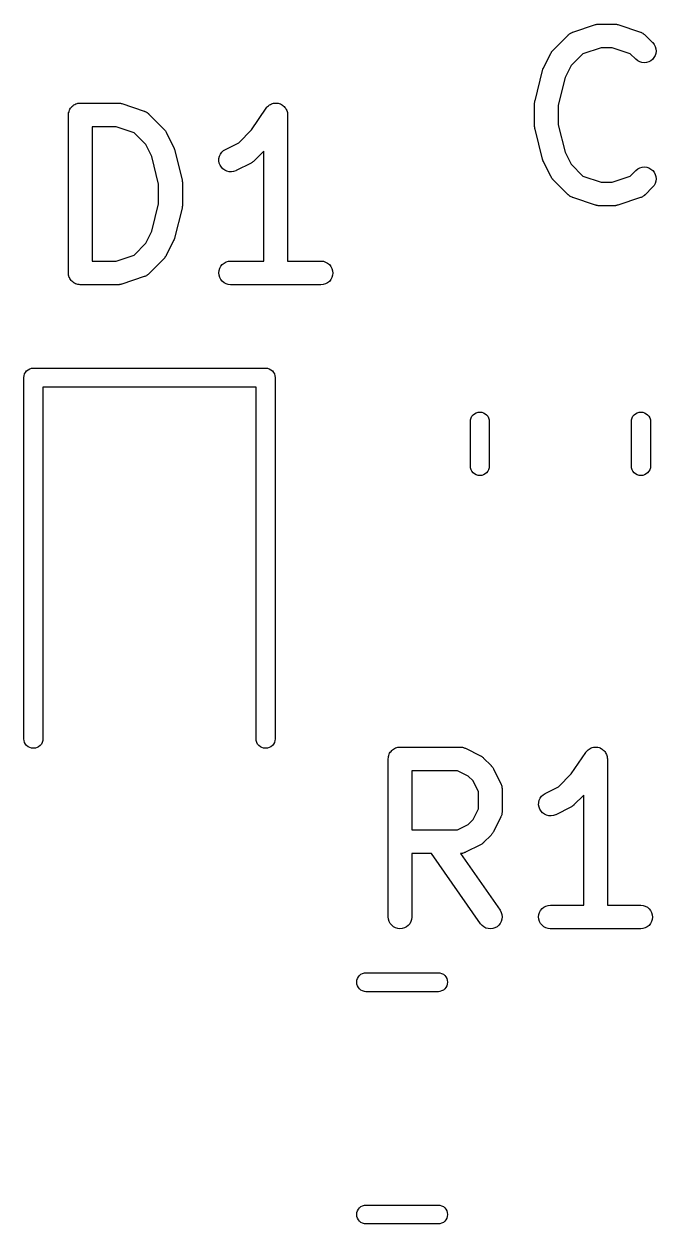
# Model space of a CAD drawing. Extents: x 82.9 to 154.2, y -94.9 to -68.3.
# Drawn here: x 104.7 to 108.71, y -85.67 to -78.08 of the extents above; entities that cross this region are included whole.
import ezdxf

# ---------------------------------------------------------------- set-up
doc = ezdxf.new("R2010")
doc.units = 0
doc.layers.add('BLACK', color=7, linetype='CONTINUOUS')

msp = doc.modelspace()

# ---------------------------------------------------------------- linework, layer by layer
at = {"layer": 'BLACK', "linetype": 'CONTINUOUS'}
for p, q in [((108.181, -78.1288), (108.324, -78.0812)), ((108.324, -78.0812), (108.325, -78.0809)), ((108.325, -78.0809), (108.329, -78.08)), ((108.329, -78.08), (108.333, -78.0788)), ((108.333, -78.0788), (108.336, -78.0785)), ((108.336, -78.0785), (108.339, -78.0779)), ((108.339, -78.0779), (108.343, -78.0778)), ((108.343, -78.0778), (108.348, -78.0774)), ((108.348, -78.0774), (108.443, -78.0774)), ((108.443, -78.0774), (108.444, -78.0774)), ((108.444, -78.0774), (108.448, -78.0779)), ((108.448, -78.0779), (108.452, -78.078)), ((108.452, -78.078), (108.455, -78.0787)), ((108.455, -78.0787), (108.458, -78.079)), ((108.458, -78.079), (108.462, -78.0803)), ((108.462, -78.0803), (108.467, -78.0812)), ((108.467, -78.0812), (108.609, -78.1288)), ((108.056, -78.2422), (108.152, -78.147)), ((108.152, -78.1462), (108.154, -78.1449)), ((108.152, -78.147), (108.152, -78.1462)), ((108.154, -78.1449), (108.156, -78.1433)), ((108.156, -78.1433), (108.16, -78.1403)), ((108.16, -78.1403), (108.164, -78.1371)), ((108.164, -78.1371), (108.166, -78.1361)), ((108.166, -78.1361), (108.168, -78.1348)), ((108.168, -78.1348), (108.172, -78.1327)), ((108.172, -78.1327), (108.177, -78.1304)), ((108.177, -78.1304), (108.179, -78.1297)), ((108.179, -78.1297), (108.181, -78.1288)), ((108.609, -78.1288), (108.61, -78.1292)), ((108.61, -78.1292), (108.612, -78.1301)), ((108.612, -78.1301), (108.615, -78.1308)), ((108.615, -78.1308), (108.619, -78.1332)), ((108.619, -78.1332), (108.624, -78.1353)), ((108.624, -78.1353), (108.625, -78.1366)), ((108.625, -78.1366), (108.627, -78.1377)), ((108.627, -78.1377), (108.631, -78.1409)), ((108.631, -78.1409), (108.636, -78.1439)), ((108.636, -78.1439), (108.637, -78.1456)), ((108.637, -78.1456), (108.639, -78.147)), ((108.639, -78.147), (108.686, -78.1946)), ((108.686, -78.1946), (108.687, -78.1953)), ((108.687, -78.1953), (108.696, -78.2068)), ((107.995, -78.3569), (108.042, -78.2617)), ((108.042, -78.2617), (108.043, -78.2608)), ((108.043, -78.2608), (108.045, -78.2572)), ((108.045, -78.2572), (108.047, -78.2535)), ((108.047, -78.2535), (108.049, -78.2511)), ((108.049, -78.2511), (108.051, -78.2485)), ((108.051, -78.2485), (108.054, -78.2455)), ((108.054, -78.2455), (108.056, -78.2422)), ((108.245, -78.2656), (108.171, -78.3397)), ((108.36, -78.2274), (108.245, -78.2656)), ((108.431, -78.2274), (108.36, -78.2274)), ((108.545, -78.2656), (108.431, -78.2274)), ((108.58, -78.3007), (108.545, -78.2656)), ((108.702, -78.2769), (108.695, -78.2898)), ((108.696, -78.2068), (108.703, -78.2198)), ((108.707, -78.263), (108.702, -78.2769)), ((108.703, -78.2198), (108.707, -78.2338)), ((108.707, -78.2338), (108.708, -78.2484)), ((108.708, -78.2484), (108.707, -78.263)), ((108.171, -78.3397), (108.133, -78.4167)), ((108.592, -78.3099), (108.58, -78.3007)), ((108.605, -78.3169), (108.592, -78.3099)), ((108.619, -78.3211), (108.605, -78.3169)), ((108.633, -78.3226), (108.619, -78.3211)), ((108.648, -78.3212), (108.633, -78.3226)), ((108.662, -78.3171), (108.648, -78.3212)), ((108.675, -78.3102), (108.662, -78.3171)), ((108.686, -78.301), (108.675, -78.3102)), ((108.695, -78.2898), (108.686, -78.301)), ((107.942, -78.5628), (107.989, -78.3723)), ((107.989, -78.3713), (107.99, -78.3709)), ((107.989, -78.3723), (107.989, -78.3713)), ((107.99, -78.3706), (107.992, -78.3641)), ((107.99, -78.3709), (107.99, -78.3706)), ((107.992, -78.3641), (107.995, -78.3576)), ((107.995, -78.3573), (107.995, -78.3569)), ((107.995, -78.3576), (107.995, -78.3573)), ((108.133, -78.4167), (108.089, -78.5902)), ((105.027, -78.5864), (105.033, -78.583)), ((105.033, -78.583), (105.034, -78.583)), ((105.034, -78.5828), (105.041, -78.5808)), ((105.034, -78.583), (105.034, -78.5828)), ((105.041, -78.5808), (105.047, -78.5788)), ((105.047, -78.5788), (105.048, -78.5788)), ((105.048, -78.5787), (105.055, -78.5781)), ((105.048, -78.5788), (105.048, -78.5787)), ((105.055, -78.5781), (105.062, -78.5774)), ((105.062, -78.5774), (105.3, -78.5774)), ((105.3, -78.5774), (105.301, -78.5774)), ((105.301, -78.5774), (105.305, -78.5779)), ((105.305, -78.5779), (105.309, -78.578)), ((105.309, -78.578), (105.312, -78.5787)), ((105.312, -78.5787), (105.316, -78.579)), ((105.316, -78.579), (105.32, -78.5803)), ((105.32, -78.5803), (105.324, -78.5812)), ((105.324, -78.5812), (105.467, -78.6288)), ((106.266, -78.5861), (106.272, -78.5828)), ((106.272, -78.5828), (106.279, -78.5808)), ((106.272, -78.5828), (106.272, -78.5828)), ((106.272, -78.5828), (106.272, -78.5828)), ((106.279, -78.5808), (106.286, -78.5787)), ((106.286, -78.5787), (106.293, -78.5781)), ((106.286, -78.5787), (106.286, -78.5787)), ((106.286, -78.5787), (106.286, -78.5787)), ((106.293, -78.5781), (106.301, -78.5774)), ((106.301, -78.5774), (106.301, -78.5774)), ((106.301, -78.5774), (106.308, -78.5781)), ((106.301, -78.5774), (106.301, -78.5774)), ((106.308, -78.5781), (106.315, -78.5789)), ((106.315, -78.5789), (106.315, -78.5789)), ((106.315, -78.5789), (106.315, -78.5789)), ((106.315, -78.5789), (106.322, -78.5811)), ((106.322, -78.5811), (106.329, -78.5832)), ((106.329, -78.5832), (106.329, -78.5833)), ((106.329, -78.5833), (106.329, -78.5833)), ((106.329, -78.5833), (106.335, -78.5866)), ((107.939, -78.5772), (107.94, -78.5713)), ((107.939, -78.5786), (107.939, -78.5772)), ((107.939, -78.5799), (107.939, -78.5786)), ((107.939, -78.581), (107.939, -78.5799)), ((107.939, -78.7238), (107.939, -78.581)), ((107.94, -78.5713), (107.941, -78.5654)), ((107.941, -78.5641), (107.942, -78.5628)), ((107.941, -78.5654), (107.941, -78.5641)), ((104.987, -78.6513), (104.988, -78.6443)), ((104.987, -78.6518), (104.987, -78.6513)), ((104.987, -78.6519), (104.987, -78.6518)), ((104.987, -78.6524), (104.987, -78.6519)), ((104.987, -78.6519), (104.987, -78.6519)), ((104.987, -79.6524), (104.987, -78.6524)), ((104.988, -78.6373), (104.989, -78.637)), ((104.988, -78.6443), (104.988, -78.6373)), ((104.989, -78.6368), (104.991, -78.6301)), ((104.989, -78.637), (104.989, -78.6368)), ((104.991, -78.6301), (104.993, -78.6233)), ((104.993, -78.6228), (104.996, -78.6166)), ((104.993, -78.6231), (104.993, -78.6228)), ((104.993, -78.6233), (104.993, -78.6231)), ((104.996, -78.6166), (105, -78.6104)), ((105, -78.61), (105.005, -78.6046)), ((105, -78.6102), (105, -78.61)), ((105, -78.6104), (105, -78.6102)), ((105.005, -78.6046), (105.009, -78.5992)), ((105.009, -78.5988), (105.015, -78.5944)), ((105.009, -78.599), (105.009, -78.5988)), ((105.009, -78.5992), (105.009, -78.599)), ((105.015, -78.5944), (105.02, -78.5899)), ((105.02, -78.5899), (105.021, -78.5898)), ((105.021, -78.5896), (105.027, -78.5864)), ((105.021, -78.5898), (105.021, -78.5896)), ((105.467, -78.6288), (105.468, -78.6292)), ((105.468, -78.6292), (105.47, -78.6301)), ((105.47, -78.6301), (105.472, -78.6308)), ((105.472, -78.6308), (105.476, -78.6332)), ((105.476, -78.6332), (105.481, -78.6353)), ((105.481, -78.6353), (105.483, -78.6366)), ((105.483, -78.6366), (105.485, -78.6377)), ((105.485, -78.6377), (105.489, -78.6409)), ((105.489, -78.6409), (105.493, -78.6439)), ((105.493, -78.6439), (105.494, -78.6456)), ((105.494, -78.6456), (105.496, -78.647)), ((105.496, -78.647), (105.591, -78.7422)), ((106.146, -78.7475), (106.238, -78.6108)), ((106.238, -78.6099), (106.243, -78.6045)), ((106.238, -78.61), (106.238, -78.6099)), ((106.238, -78.6108), (106.238, -78.61)), ((106.238, -78.61), (106.238, -78.61)), ((106.238, -78.61), (106.238, -78.61)), ((106.243, -78.6045), (106.248, -78.5988)), ((106.248, -78.5987), (106.253, -78.5942)), ((106.248, -78.5988), (106.248, -78.5987)), ((106.248, -78.5988), (106.248, -78.5988)), ((106.253, -78.5942), (106.259, -78.5896)), ((106.259, -78.5896), (106.266, -78.5861)), ((106.259, -78.5896), (106.259, -78.5896)), ((106.259, -78.5896), (106.259, -78.5896)), ((106.335, -78.5866), (106.342, -78.5902)), ((106.342, -78.5902), (106.342, -78.5902)), ((106.342, -78.5902), (106.342, -78.5903)), ((106.342, -78.5903), (106.347, -78.5946)), ((106.347, -78.5946), (106.353, -78.5995)), ((106.353, -78.5995), (106.353, -78.5996)), ((106.353, -78.5996), (106.353, -78.5996)), ((106.353, -78.5996), (106.358, -78.6052)), ((106.358, -78.6052), (106.362, -78.6109)), ((106.362, -78.6109), (106.362, -78.6109)), ((106.362, -78.6109), (106.363, -78.611)), ((106.363, -78.611), (106.366, -78.6174)), ((106.366, -78.6174), (106.369, -78.6238)), ((106.369, -78.6238), (106.369, -78.6239)), ((106.369, -78.6239), (106.369, -78.6239)), ((106.369, -78.6239), (106.371, -78.6306)), ((106.371, -78.6306), (106.374, -78.6378)), ((106.374, -78.6378), (106.374, -78.6379)), ((106.374, -78.6379), (106.374, -78.6379)), ((106.374, -78.6379), (106.374, -78.6452)), ((106.374, -78.6452), (106.375, -78.6524)), ((106.375, -78.6524), (106.375, -79.5774)), ((108.089, -78.5902), (108.089, -78.7146)), ((105.137, -78.7274), (105.137, -79.5774)), ((105.288, -78.7274), (105.137, -78.7274)), ((105.402, -78.7656), (105.288, -78.7274)), ((107.939, -78.7251), (107.939, -78.7238)), ((107.939, -78.7265), (107.939, -78.7251)), ((107.94, -78.7324), (107.939, -78.7265)), ((107.941, -78.7384), (107.94, -78.7324)), ((108.089, -78.7146), (108.133, -78.8881)), ((105.476, -78.8397), (105.402, -78.7656)), ((105.591, -78.7422), (105.592, -78.7429)), ((105.592, -78.7429), (105.594, -78.7462)), ((105.594, -78.7462), (105.597, -78.7493)), ((105.597, -78.7493), (105.599, -78.752)), ((105.599, -78.752), (105.601, -78.7544)), ((105.601, -78.7544), (105.603, -78.7581)), ((105.603, -78.7581), (105.605, -78.7617)), ((105.605, -78.7617), (105.653, -78.8569)), ((106.065, -78.8288), (106.146, -78.7475)), ((107.941, -78.7397), (107.941, -78.7384)), ((107.941, -78.741), (107.941, -78.7397)), ((107.942, -78.742), (107.941, -78.741)), ((107.989, -78.9325), (107.942, -78.742)), ((105.515, -78.9167), (105.476, -78.8397)), ((105.653, -78.8569), (105.653, -78.8579)), ((105.653, -78.8579), (105.653, -78.8582)), ((105.653, -78.8582), (105.654, -78.8585)), ((105.654, -78.8585), (105.656, -78.8651)), ((105.656, -78.8651), (105.658, -78.8716)), ((105.658, -78.8716), (105.658, -78.872)), ((105.658, -78.872), (105.658, -78.8723)), ((105.658, -78.8723), (105.706, -79.0628)), ((105.958, -78.8889), (105.968, -78.8788)), ((105.968, -78.8788), (105.981, -78.871)), ((105.981, -78.871), (106.065, -78.8288)), ((106.225, -78.8811), (106.163, -78.9435)), ((106.225, -79.5774), (106.225, -78.8811)), ((105.558, -79.0902), (105.515, -78.9167)), ((105.939, -78.943), (105.94, -78.9284)), ((105.942, -78.9575), (105.939, -78.943)), ((105.94, -78.9284), (105.943, -78.9141)), ((105.947, -78.9712), (105.942, -78.9575)), ((105.943, -78.9141), (105.949, -78.9008)), ((105.949, -78.9008), (105.958, -78.8889)), ((106.143, -78.9576), (106.048, -79.0052)), ((106.147, -78.9553), (106.143, -78.9576)), ((106.15, -78.9534), (106.147, -78.9553)), ((106.153, -78.9514), (106.15, -78.9534)), ((106.155, -78.9498), (106.153, -78.9514)), ((106.159, -78.9469), (106.155, -78.9498)), ((106.162, -78.9442), (106.159, -78.9469)), ((106.163, -78.9435), (106.162, -78.9442)), ((107.989, -78.9328), (107.989, -78.9325)), ((107.989, -78.9331), (107.989, -78.9328)), ((107.992, -78.9396), (107.989, -78.9331)), ((107.994, -78.9463), (107.992, -78.9396)), ((107.994, -78.9466), (107.994, -78.9463)), ((107.994, -78.9469), (107.994, -78.9466)), ((107.995, -78.9478), (107.994, -78.9469)), ((108.042, -79.0431), (107.995, -78.9478)), ((108.133, -78.8881), (108.171, -78.9651)), ((105.955, -78.9836), (105.947, -78.9712)), ((105.965, -78.9943), (105.955, -78.9836)), ((105.977, -79.0029), (105.965, -78.9943)), ((105.99, -79.009), (105.977, -79.0029)), ((106.004, -79.0124), (105.99, -79.009)), ((106.019, -79.013), (106.004, -79.0124)), ((106.033, -79.0107), (106.019, -79.013)), ((106.047, -79.0056), (106.033, -79.0107)), ((106.048, -79.0052), (106.047, -79.0056)), ((108.171, -78.9651), (108.245, -79.0392)), ((108.545, -79.0392), (108.58, -79.0041)), ((108.58, -79.0041), (108.581, -79.0034)), ((108.581, -79.0034), (108.592, -78.9942)), ((108.592, -78.9942), (108.605, -78.9875)), ((108.605, -78.9875), (108.62, -78.9834)), ((108.62, -78.9834), (108.634, -78.9821)), ((108.634, -78.9821), (108.649, -78.9837)), ((108.649, -78.9837), (108.663, -78.9881)), ((108.663, -78.9881), (108.675, -78.9951)), ((108.675, -78.9951), (108.687, -79.0045)), ((108.687, -79.0045), (108.696, -79.0159)), ((108.696, -79.0159), (108.703, -79.0288)), ((108.703, -79.0288), (108.707, -79.0428)), ((105.558, -79.2146), (105.558, -79.0902)), ((105.706, -79.0628), (105.706, -79.0638)), ((105.706, -79.0638), (105.707, -79.0651)), ((105.707, -79.0651), (105.707, -79.0664)), ((105.707, -79.0664), (105.707, -79.0724)), ((105.707, -79.0724), (105.708, -79.0783)), ((105.708, -79.0783), (105.708, -79.0796)), ((105.708, -79.0796), (105.708, -79.081)), ((105.708, -79.081), (105.708, -79.2238)), ((108.045, -79.0466), (108.042, -79.0431)), ((108.047, -79.0504), (108.045, -79.0466)), ((108.049, -79.0528), (108.047, -79.0504)), ((108.05, -79.0555), (108.049, -79.0528)), ((108.053, -79.0585), (108.05, -79.0555)), ((108.056, -79.0618), (108.053, -79.0585)), ((108.056, -79.0626), (108.056, -79.0618)), ((108.152, -79.1578), (108.056, -79.0626)), ((108.245, -79.0392), (108.36, -79.0774)), ((108.36, -79.0774), (108.431, -79.0774)), ((108.431, -79.0774), (108.545, -79.0392)), ((108.686, -79.1102), (108.639, -79.1578)), ((108.696, -79.0989), (108.686, -79.1102)), ((108.703, -79.086), (108.696, -79.0989)), ((108.707, -79.072), (108.703, -79.086)), ((108.707, -79.0428), (108.708, -79.0574)), ((108.708, -79.0574), (108.707, -79.072)), ((108.153, -79.1592), (108.152, -79.1578)), ((108.155, -79.1608), (108.153, -79.1592)), ((108.159, -79.1638), (108.155, -79.1608)), ((108.163, -79.1671), (108.159, -79.1638)), ((108.165, -79.1681), (108.163, -79.1671)), ((108.167, -79.1694), (108.165, -79.1681)), ((108.171, -79.1716), (108.167, -79.1694)), ((108.176, -79.174), (108.171, -79.1716)), ((108.178, -79.1746), (108.176, -79.174)), ((108.18, -79.1756), (108.178, -79.1746)), ((108.181, -79.1759), (108.18, -79.1756)), ((108.324, -79.2235), (108.181, -79.1759)), ((108.609, -79.1759), (108.467, -79.2235)), ((108.611, -79.175), (108.609, -79.1759)), ((108.614, -79.1744), (108.611, -79.175)), ((108.618, -79.172), (108.614, -79.1744)), ((108.623, -79.17), (108.618, -79.172)), ((108.625, -79.1687), (108.623, -79.17)), ((108.627, -79.1677), (108.625, -79.1687)), ((108.631, -79.1645), (108.627, -79.1677)), ((108.635, -79.1615), (108.631, -79.1645)), ((108.636, -79.1599), (108.635, -79.1615)), ((108.638, -79.1585), (108.636, -79.1599)), ((108.639, -79.1578), (108.638, -79.1585)), ((105.515, -79.3881), (105.558, -79.2146)), ((105.706, -79.242), (105.658, -79.4325)), ((105.707, -79.2394), (105.706, -79.2407)), ((105.706, -79.2407), (105.706, -79.242)), ((105.708, -79.2275), (105.707, -79.2335)), ((105.707, -79.2335), (105.707, -79.2394)), ((105.708, -79.2238), (105.708, -79.2249)), ((105.708, -79.2249), (105.708, -79.2262)), ((105.708, -79.2262), (105.708, -79.2275)), ((108.328, -79.2245), (108.324, -79.2235)), ((108.332, -79.2257), (108.328, -79.2245)), ((108.335, -79.2261), (108.332, -79.2257)), ((108.338, -79.2268), (108.335, -79.2261)), ((108.342, -79.2269), (108.338, -79.2268)), ((108.347, -79.2274), (108.342, -79.2269)), ((108.348, -79.2274), (108.347, -79.2274)), ((108.443, -79.2274), (108.348, -79.2274)), ((108.447, -79.227), (108.443, -79.2274)), ((108.451, -79.2269), (108.447, -79.227)), ((108.454, -79.2263), (108.451, -79.2269)), ((108.457, -79.226), (108.454, -79.2263)), ((108.461, -79.2247), (108.457, -79.226)), ((108.466, -79.2239), (108.461, -79.2247)), ((108.467, -79.2235), (108.466, -79.2239)), ((105.476, -79.4651), (105.515, -79.3881)), ((105.402, -79.5392), (105.476, -79.4651)), ((105.653, -79.4478), (105.605, -79.5431)), ((105.656, -79.4407), (105.653, -79.4472)), ((105.653, -79.4472), (105.653, -79.4475)), ((105.653, -79.4475), (105.653, -79.4478)), ((105.658, -79.4342), (105.656, -79.4407)), ((105.658, -79.4325), (105.658, -79.4335)), ((105.658, -79.4335), (105.658, -79.4338)), ((105.658, -79.4338), (105.658, -79.4342)), ((105.288, -79.5774), (105.402, -79.5392)), ((105.591, -79.5626), (105.496, -79.6578)), ((105.594, -79.5593), (105.591, -79.5626)), ((105.597, -79.5563), (105.594, -79.5593)), ((105.598, -79.5537), (105.597, -79.5563)), ((105.6, -79.5512), (105.598, -79.5537)), ((105.602, -79.5475), (105.6, -79.5512)), ((105.605, -79.544), (105.602, -79.5475)), ((105.605, -79.5431), (105.605, -79.544)), ((105.137, -79.5774), (105.288, -79.5774)), ((105.939, -79.6519), (105.941, -79.6373)), ((105.941, -79.6373), (105.945, -79.6233)), ((105.945, -79.6233), (105.952, -79.6104)), ((105.952, -79.6104), (105.961, -79.5992)), ((105.961, -79.5992), (105.973, -79.5899)), ((105.973, -79.5899), (105.986, -79.583)), ((105.986, -79.583), (106, -79.5788)), ((106, -79.5788), (106.014, -79.5774)), ((106.014, -79.5774), (106.225, -79.5774)), ((106.375, -79.5774), (106.586, -79.5774)), ((106.586, -79.5774), (106.587, -79.5774)), ((106.587, -79.5774), (106.601, -79.579)), ((106.601, -79.579), (106.615, -79.5834)), ((106.615, -79.5834), (106.628, -79.5905)), ((106.628, -79.5905), (106.639, -79.5999)), ((106.639, -79.5999), (106.648, -79.6113)), ((106.648, -79.6113), (106.655, -79.6243)), ((106.655, -79.6243), (106.659, -79.6383)), ((106.659, -79.6383), (106.661, -79.6529)), ((104.988, -79.6594), (104.987, -79.6524)), ((104.988, -79.6664), (104.988, -79.6594)), ((104.988, -79.6667), (104.988, -79.6664)), ((104.988, -79.6669), (104.988, -79.6667)), ((104.99, -79.6737), (104.988, -79.6669)), ((104.992, -79.6805), (104.99, -79.6737)), ((104.992, -79.6807), (104.992, -79.6805)), ((104.993, -79.681), (104.992, -79.6807)), ((104.996, -79.6872), (104.993, -79.681)), ((104.999, -79.6934), (104.996, -79.6872)), ((104.999, -79.6937), (104.999, -79.6934)), ((104.999, -79.6939), (104.999, -79.6937)), ((105.004, -79.6994), (104.999, -79.6939)), ((105.008, -79.7049), (105.004, -79.6994)), ((105.009, -79.705), (105.008, -79.7049)), ((105.009, -79.7052), (105.009, -79.705)), ((105.014, -79.7097), (105.009, -79.7052)), ((105.02, -79.7143), (105.014, -79.7097)), ((105.02, -79.7144), (105.02, -79.7143)), ((105.02, -79.7146), (105.02, -79.7144)), ((105.026, -79.7179), (105.02, -79.7146)), ((105.032, -79.7213), (105.026, -79.7179)), ((105.033, -79.7214), (105.032, -79.7213)), ((105.033, -79.7215), (105.033, -79.7214)), ((105.04, -79.7236), (105.033, -79.7215)), ((105.467, -79.6759), (105.324, -79.7235)), ((105.469, -79.675), (105.467, -79.6759)), ((105.471, -79.6744), (105.469, -79.675)), ((105.475, -79.672), (105.471, -79.6744)), ((105.48, -79.67), (105.475, -79.672)), ((105.482, -79.6687), (105.48, -79.67)), ((105.484, -79.6677), (105.482, -79.6687)), ((105.488, -79.6645), (105.484, -79.6677)), ((105.492, -79.6615), (105.488, -79.6645)), ((105.493, -79.6599), (105.492, -79.6615)), ((105.495, -79.6585), (105.493, -79.6599)), ((105.496, -79.6578), (105.495, -79.6585)), ((105.941, -79.6664), (105.939, -79.6519)), ((105.945, -79.6805), (105.941, -79.6664)), ((105.952, -79.6934), (105.945, -79.6805)), ((105.961, -79.7049), (105.952, -79.6934)), ((105.972, -79.7143), (105.961, -79.7049)), ((105.985, -79.7213), (105.972, -79.7143)), ((105.999, -79.7257), (105.985, -79.7213)), ((106.614, -79.7217), (106.6, -79.726)), ((106.627, -79.7148), (106.614, -79.7217)), ((106.639, -79.7056), (106.627, -79.7148)), ((106.648, -79.6943), (106.639, -79.7056)), ((106.655, -79.6814), (106.648, -79.6943)), ((106.659, -79.6675), (106.655, -79.6814)), ((106.661, -79.6529), (106.659, -79.6675)), ((105.046, -79.7257), (105.04, -79.7236)), ((105.047, -79.7258), (105.046, -79.7257)), ((105.054, -79.7266), (105.047, -79.7258)), ((105.047, -79.7258), (105.047, -79.7258)), ((105.061, -79.7274), (105.054, -79.7266)), ((105.062, -79.7274), (105.061, -79.7274)), ((105.061, -79.7274), (105.061, -79.7274)), ((105.061, -79.7274), (105.061, -79.7274)), ((105.061, -79.7274), (105.061, -79.7274)), ((105.3, -79.7274), (105.062, -79.7274)), ((105.304, -79.727), (105.3, -79.7274)), ((105.308, -79.7269), (105.304, -79.727)), ((105.311, -79.7263), (105.308, -79.7269)), ((105.315, -79.726), (105.311, -79.7263)), ((105.319, -79.7247), (105.315, -79.726)), ((105.323, -79.7239), (105.319, -79.7247)), ((105.324, -79.7235), (105.323, -79.7239)), ((106.013, -79.7274), (105.999, -79.7257)), ((106.014, -79.7274), (106.013, -79.7274)), ((106.586, -79.7274), (106.014, -79.7274)), ((106.6, -79.726), (106.586, -79.7274)), ((104.705, -80.315), (104.706, -80.3032)), ((104.705, -80.3179), (104.705, -80.315)), ((104.705, -82.6029), (104.705, -80.3179)), ((104.706, -80.3032), (104.709, -80.2919)), ((104.709, -80.2919), (104.715, -80.2815)), ((104.715, -80.2815), (104.722, -80.2724)), ((104.722, -80.2724), (104.732, -80.2649)), ((104.732, -80.2649), (104.742, -80.2593)), ((104.742, -80.2593), (104.753, -80.2559)), ((104.753, -80.2559), (104.762, -80.255)), ((104.762, -80.255), (104.765, -80.2547)), ((104.765, -80.2547), (104.768, -80.255)), ((104.768, -80.255), (106.232, -80.255)), ((106.232, -80.255), (106.235, -80.2547)), ((106.235, -80.2547), (106.238, -80.255)), ((106.238, -80.255), (106.247, -80.2559)), ((106.247, -80.2559), (106.258, -80.2593)), ((106.258, -80.2593), (106.268, -80.2649)), ((106.268, -80.2649), (106.278, -80.2724)), ((106.278, -80.2724), (106.285, -80.2815)), ((106.285, -80.2815), (106.291, -80.2919)), ((106.291, -80.2919), (106.294, -80.3032)), ((106.294, -80.3032), (106.295, -80.315)), ((106.295, -80.315), (106.295, -80.3179)), ((106.295, -80.3179), (106.295, -82.6029)), ((106.175, -80.375), (104.825, -80.375)), ((104.825, -80.375), (104.825, -82.6029)), ((106.175, -82.6029), (106.175, -80.375)), ((107.542, -80.5595), (107.55, -80.5504)), ((107.55, -80.5504), (107.559, -80.5429)), ((107.559, -80.5429), (107.569, -80.5373)), ((107.569, -80.5373), (107.581, -80.5339)), ((107.581, -80.5339), (107.592, -80.5327)), ((107.592, -80.5327), (107.604, -80.5339)), ((107.604, -80.5339), (107.615, -80.5373)), ((107.615, -80.5373), (107.626, -80.5429)), ((107.626, -80.5429), (107.635, -80.5504)), ((107.635, -80.5504), (107.643, -80.5595)), ((108.562, -80.5595), (108.57, -80.5504)), ((108.57, -80.5504), (108.579, -80.5429)), ((108.579, -80.5429), (108.589, -80.5373)), ((108.589, -80.5373), (108.601, -80.5339)), ((108.601, -80.5339), (108.612, -80.5327)), ((108.612, -80.5327), (108.624, -80.5339)), ((108.624, -80.5339), (108.635, -80.5373)), ((108.635, -80.5373), (108.646, -80.5429)), ((108.646, -80.5429), (108.655, -80.5504)), ((108.655, -80.5504), (108.663, -80.5595)), ((107.532, -80.5901), (107.533, -80.5813)), ((107.532, -80.8771), (107.532, -80.5901)), ((107.533, -80.5813), (107.537, -80.5699)), ((107.537, -80.5699), (107.542, -80.5595)), ((107.643, -80.5595), (107.648, -80.5699)), ((107.648, -80.5699), (107.652, -80.5813)), ((107.652, -80.5813), (107.652, -80.5901)), ((107.652, -80.5901), (107.652, -80.8771)), ((108.552, -80.5901), (108.553, -80.5813)), ((108.552, -80.8771), (108.552, -80.5901)), ((108.553, -80.5813), (108.557, -80.5699)), ((108.557, -80.5699), (108.562, -80.5595)), ((108.663, -80.5595), (108.668, -80.5699)), ((108.668, -80.5699), (108.672, -80.5813)), ((108.672, -80.5813), (108.672, -80.5901)), ((108.672, -80.5901), (108.672, -80.8771)), ((107.533, -80.8859), (107.532, -80.8771)), ((107.537, -80.8973), (107.533, -80.8859)), ((107.542, -80.9077), (107.537, -80.8973)), ((107.55, -80.9168), (107.542, -80.9077)), ((107.559, -80.9243), (107.55, -80.9168)), ((107.569, -80.9299), (107.559, -80.9243)), ((107.581, -80.9333), (107.569, -80.9299)), ((107.592, -80.9345), (107.581, -80.9333)), ((107.604, -80.9333), (107.592, -80.9345)), ((107.615, -80.9299), (107.604, -80.9333)), ((107.626, -80.9243), (107.615, -80.9299)), ((107.635, -80.9168), (107.626, -80.9243)), ((107.643, -80.9077), (107.635, -80.9168)), ((107.648, -80.8973), (107.643, -80.9077)), ((107.652, -80.8859), (107.648, -80.8973)), ((107.652, -80.8771), (107.652, -80.8859)), ((108.553, -80.8859), (108.552, -80.8771)), ((108.557, -80.8973), (108.553, -80.8859)), ((108.562, -80.9077), (108.557, -80.8973)), ((108.57, -80.9168), (108.562, -80.9077)), ((108.579, -80.9243), (108.57, -80.9168)), ((108.589, -80.9299), (108.579, -80.9243)), ((108.601, -80.9333), (108.589, -80.9299)), ((108.612, -80.9345), (108.601, -80.9333)), ((108.624, -80.9333), (108.612, -80.9345)), ((108.635, -80.9299), (108.624, -80.9333)), ((108.646, -80.9243), (108.635, -80.9299)), ((108.655, -80.9168), (108.646, -80.9243)), ((108.663, -80.9077), (108.655, -80.9168)), ((108.668, -80.8973), (108.663, -80.9077)), ((108.672, -80.8859), (108.668, -80.8973)), ((108.672, -80.8771), (108.672, -80.8859)), ((104.706, -82.6118), (104.705, -82.6029)), ((104.825, -82.6029), (104.824, -82.6118)), ((106.176, -82.6118), (106.175, -82.6029)), ((106.295, -82.6029), (106.294, -82.6118)), ((104.709, -82.6231), (104.706, -82.6118)), ((104.715, -82.6335), (104.709, -82.6231)), ((104.722, -82.6426), (104.715, -82.6335)), ((104.732, -82.6501), (104.722, -82.6426)), ((104.742, -82.6557), (104.732, -82.6501)), ((104.753, -82.6591), (104.742, -82.6557)), ((104.765, -82.6603), (104.753, -82.6591)), ((104.777, -82.6591), (104.765, -82.6603)), ((104.788, -82.6557), (104.777, -82.6591)), ((104.798, -82.6501), (104.788, -82.6557)), ((104.808, -82.6426), (104.798, -82.6501)), ((104.815, -82.6335), (104.808, -82.6426)), ((104.821, -82.6231), (104.815, -82.6335)), ((104.824, -82.6118), (104.821, -82.6231)), ((106.179, -82.6231), (106.176, -82.6118)), ((106.185, -82.6335), (106.179, -82.6231)), ((106.192, -82.6426), (106.185, -82.6335)), ((106.202, -82.6501), (106.192, -82.6426)), ((106.212, -82.6557), (106.202, -82.6501)), ((106.223, -82.6591), (106.212, -82.6557)), ((106.235, -82.6603), (106.223, -82.6591)), ((106.247, -82.6591), (106.235, -82.6603)), ((106.258, -82.6557), (106.247, -82.6591)), ((106.268, -82.6501), (106.258, -82.6557)), ((106.278, -82.6426), (106.268, -82.6501)), ((106.285, -82.6335), (106.278, -82.6426)), ((106.291, -82.6231), (106.285, -82.6335)), ((106.294, -82.6118), (106.291, -82.6231)), ((107.025, -82.685), (107.03, -82.6796)), ((107.03, -82.6796), (107.034, -82.6742)), ((107.034, -82.6738), (107.04, -82.6694)), ((107.034, -82.674), (107.034, -82.6738)), ((107.034, -82.6742), (107.034, -82.674)), ((107.04, -82.6694), (107.045, -82.6649)), ((107.045, -82.6649), (107.046, -82.6648)), ((107.046, -82.6646), (107.052, -82.6614)), ((107.046, -82.6648), (107.046, -82.6646)), ((107.052, -82.6614), (107.058, -82.658)), ((107.058, -82.658), (107.059, -82.658)), ((107.059, -82.6578), (107.066, -82.6558)), ((107.059, -82.658), (107.059, -82.6578)), ((107.066, -82.6558), (107.072, -82.6538)), ((107.072, -82.6538), (107.073, -82.6538)), ((107.073, -82.6537), (107.08, -82.6531)), ((107.073, -82.6538), (107.073, -82.6537)), ((107.08, -82.6531), (107.087, -82.6524)), ((107.087, -82.6524), (107.468, -82.6524)), ((107.468, -82.6524), (107.469, -82.6524)), ((107.469, -82.6524), (107.471, -82.6526)), ((107.471, -82.6526), (107.473, -82.6526)), ((107.473, -82.6526), (107.478, -82.6534)), ((107.478, -82.6534), (107.483, -82.654)), ((107.483, -82.654), (107.486, -82.6547)), ((107.486, -82.6547), (107.488, -82.6551)), ((107.488, -82.6551), (107.493, -82.6569)), ((107.493, -82.6569), (107.497, -82.6584)), ((107.497, -82.6584), (107.499, -82.6595)), ((107.499, -82.6595), (107.501, -82.6603)), ((107.501, -82.6603), (107.597, -82.7079)), ((108.263, -82.6849), (108.268, -82.6795)), ((108.268, -82.6795), (108.273, -82.6738)), ((108.273, -82.6737), (108.278, -82.6692)), ((108.273, -82.6738), (108.273, -82.6737)), ((108.273, -82.6738), (108.273, -82.6738)), ((108.278, -82.6692), (108.284, -82.6646)), ((108.284, -82.6646), (108.291, -82.6611)), ((108.284, -82.6646), (108.284, -82.6646)), ((108.284, -82.6646), (108.284, -82.6646)), ((108.291, -82.6611), (108.297, -82.6578)), ((108.297, -82.6578), (108.304, -82.6558)), ((108.297, -82.6578), (108.297, -82.6578)), ((108.297, -82.6578), (108.297, -82.6578)), ((108.304, -82.6558), (108.311, -82.6537)), ((108.311, -82.6537), (108.318, -82.6531)), ((108.311, -82.6537), (108.311, -82.6537)), ((108.311, -82.6537), (108.311, -82.6537)), ((108.318, -82.6531), (108.326, -82.6524)), ((108.326, -82.6524), (108.326, -82.6524)), ((108.326, -82.6524), (108.333, -82.6531)), ((108.326, -82.6524), (108.326, -82.6524)), ((108.333, -82.6531), (108.34, -82.6539)), ((108.34, -82.6539), (108.34, -82.6539)), ((108.34, -82.6539), (108.34, -82.6539)), ((108.34, -82.6539), (108.347, -82.6561)), ((108.347, -82.6561), (108.354, -82.6582)), ((108.354, -82.6582), (108.354, -82.6583)), ((108.354, -82.6583), (108.354, -82.6583)), ((108.354, -82.6583), (108.36, -82.6616)), ((108.36, -82.6616), (108.367, -82.6652)), ((108.367, -82.6652), (108.367, -82.6652)), ((108.367, -82.6652), (108.367, -82.6653)), ((108.367, -82.6653), (108.372, -82.6696)), ((108.372, -82.6696), (108.378, -82.6745)), ((108.378, -82.6745), (108.378, -82.6746)), ((108.378, -82.6746), (108.378, -82.6746)), ((108.378, -82.6746), (108.383, -82.6802)), ((108.383, -82.6802), (108.387, -82.6859)), ((107.012, -82.7263), (107.013, -82.7192)), ((107.012, -82.7268), (107.012, -82.7263)), ((107.012, -82.7269), (107.012, -82.7268)), ((107.012, -82.7274), (107.012, -82.7269)), ((107.012, -82.7269), (107.012, -82.7269)), ((107.012, -83.7274), (107.012, -82.7274)), ((107.013, -82.7123), (107.014, -82.712)), ((107.013, -82.7192), (107.013, -82.7123)), ((107.014, -82.7118), (107.016, -82.7051)), ((107.014, -82.712), (107.014, -82.7118)), ((107.016, -82.7051), (107.018, -82.6983)), ((107.018, -82.6978), (107.021, -82.6916)), ((107.018, -82.6981), (107.018, -82.6978)), ((107.018, -82.6983), (107.018, -82.6981)), ((107.021, -82.6916), (107.025, -82.6854)), ((107.025, -82.6852), (107.025, -82.685)), ((107.025, -82.6854), (107.025, -82.6852)), ((107.597, -82.7079), (107.598, -82.7084)), ((107.598, -82.7084), (107.601, -82.7107)), ((107.601, -82.7107), (107.605, -82.7127)), ((107.605, -82.7127), (107.607, -82.7147)), ((107.607, -82.7147), (107.61, -82.7164)), ((107.61, -82.7164), (107.613, -82.7193)), ((107.613, -82.7193), (107.616, -82.722)), ((107.616, -82.722), (107.664, -82.7696)), ((108.171, -82.8225), (108.263, -82.6858)), ((108.263, -82.685), (108.263, -82.6849)), ((108.263, -82.6858), (108.263, -82.685)), ((108.263, -82.685), (108.263, -82.685)), ((108.263, -82.685), (108.263, -82.685)), ((108.387, -82.6859), (108.387, -82.6859)), ((108.387, -82.6859), (108.388, -82.686)), ((108.388, -82.686), (108.391, -82.6924)), ((108.391, -82.6924), (108.394, -82.6988)), ((108.394, -82.6988), (108.394, -82.6989)), ((108.394, -82.6989), (108.394, -82.6989)), ((108.394, -82.6989), (108.396, -82.7056)), ((108.396, -82.7056), (108.399, -82.7128)), ((108.399, -82.7128), (108.399, -82.7129)), ((108.399, -82.7129), (108.399, -82.7129)), ((108.399, -82.7129), (108.399, -82.7201)), ((108.399, -82.7201), (108.4, -82.7274)), ((108.4, -82.7274), (108.4, -83.6524)), ((107.162, -82.8024), (107.162, -83.1762)), ((107.45, -82.8024), (107.162, -82.8024)), ((107.519, -82.8366), (107.45, -82.8024)), ((107.664, -82.7696), (107.664, -82.7703)), ((107.664, -82.7703), (107.667, -82.7736)), ((107.667, -82.7736), (107.67, -82.7767)), ((107.67, -82.7767), (107.672, -82.7793)), ((107.672, -82.7793), (107.674, -82.7818)), ((107.674, -82.7818), (107.676, -82.7855)), ((107.676, -82.7855), (107.678, -82.7891)), ((107.678, -82.7891), (107.725, -82.8843)), ((108.09, -82.9038), (108.171, -82.8225)), ((107.549, -82.867), (107.519, -82.8366)), ((107.583, -82.9356), (107.549, -82.867)), ((107.725, -82.8843), (107.726, -82.8853)), ((107.726, -82.8853), (107.727, -82.8873)), ((107.727, -82.8873), (107.728, -82.8893)), ((107.728, -82.8893), (107.729, -82.8942)), ((107.729, -82.8942), (107.731, -82.899)), ((107.731, -82.899), (107.731, -82.9012)), ((107.731, -82.9012), (107.732, -82.9033)), ((107.732, -82.9033), (107.732, -82.9084)), ((107.732, -82.9084), (107.733, -82.9135)), ((108.006, -82.946), (108.09, -82.9038)), ((107.583, -83.043), (107.583, -82.9356)), ((107.733, -82.9135), (107.733, -82.9157)), ((107.733, -82.9157), (107.733, -82.9179)), ((107.733, -82.9179), (107.733, -83.0607)), ((107.968, -82.9891), (107.974, -82.9758)), ((107.974, -82.9758), (107.983, -82.9639)), ((107.983, -82.9639), (107.993, -82.9538)), ((107.993, -82.9538), (108.006, -82.946)), ((108.25, -82.9561), (108.188, -83.0185)), ((108.25, -83.6524), (108.25, -82.9561)), ((107.549, -83.1115), (107.583, -83.043)), ((107.733, -83.0607), (107.733, -83.0618)), ((107.733, -83.0618), (107.733, -83.064)), ((107.964, -83.018), (107.965, -83.0034)), ((107.967, -83.0325), (107.964, -83.018)), ((107.965, -83.0034), (107.968, -82.9891)), ((107.972, -83.0462), (107.967, -83.0325)), ((107.98, -83.0586), (107.972, -83.0462)), ((107.99, -83.0693), (107.98, -83.0586)), ((108.168, -83.0326), (108.073, -83.0802)), ((108.172, -83.0303), (108.168, -83.0326)), ((108.175, -83.0284), (108.172, -83.0303)), ((108.178, -83.0264), (108.175, -83.0284)), ((108.18, -83.0248), (108.178, -83.0264)), ((108.184, -83.0219), (108.18, -83.0248)), ((108.187, -83.0192), (108.184, -83.0219)), ((108.188, -83.0185), (108.187, -83.0192)), ((107.519, -83.1419), (107.549, -83.1115)), ((107.725, -83.0943), (107.678, -83.1895)), ((107.726, -83.0922), (107.725, -83.0943)), ((107.727, -83.0903), (107.726, -83.0922)), ((107.729, -83.0854), (107.727, -83.0903)), ((107.731, -83.0806), (107.729, -83.0854)), ((107.732, -83.0763), (107.731, -83.0784)), ((107.731, -83.0784), (107.731, -83.0806)), ((107.733, -83.0662), (107.732, -83.0712)), ((107.732, -83.0712), (107.732, -83.0763)), ((107.733, -83.064), (107.733, -83.0662)), ((108.002, -83.0779), (107.99, -83.0693)), ((108.015, -83.084), (108.002, -83.0779)), ((108.029, -83.0874), (108.015, -83.084)), ((108.044, -83.088), (108.029, -83.0874)), ((108.058, -83.0857), (108.044, -83.088)), ((108.072, -83.0806), (108.058, -83.0857)), ((108.073, -83.0802), (108.072, -83.0806)), ((107.162, -83.1762), (107.45, -83.1762)), ((107.45, -83.1762), (107.519, -83.1419)), ((107.664, -83.209), (107.616, -83.2566)), ((107.666, -83.2057), (107.664, -83.209)), ((107.669, -83.2027), (107.666, -83.2057)), ((107.671, -83.2001), (107.669, -83.2027)), ((107.673, -83.1977), (107.671, -83.2001)), ((107.675, -83.194), (107.673, -83.1977)), ((107.677, -83.1904), (107.675, -83.194)), ((107.678, -83.1895), (107.677, -83.1904)), ((107.597, -83.2707), (107.501, -83.3183)), ((107.6, -83.2684), (107.597, -83.2707)), ((107.604, -83.2665), (107.6, -83.2684)), ((107.606, -83.2645), (107.604, -83.2665)), ((107.609, -83.2629), (107.606, -83.2645)), ((107.612, -83.26), (107.609, -83.2629)), ((107.615, -83.2573), (107.612, -83.26)), ((107.616, -83.2566), (107.615, -83.2573)), ((107.286, -83.3262), (107.162, -83.3262)), ((107.162, -83.3262), (107.162, -83.7274)), ((107.597, -83.7704), (107.286, -83.3262)), ((107.47, -83.326), (107.469, -83.3261)), ((107.469, -83.3261), (107.72, -83.6844)), ((107.472, -83.3261), (107.47, -83.326)), ((107.477, -83.3253), (107.472, -83.3261)), ((107.482, -83.3248), (107.477, -83.3253)), ((107.485, -83.3241), (107.482, -83.3248)), ((107.487, -83.3238), (107.485, -83.3241)), ((107.492, -83.322), (107.487, -83.3238)), ((107.496, -83.3205), (107.492, -83.322)), ((107.498, -83.3195), (107.496, -83.3205)), ((107.5, -83.3187), (107.498, -83.3195)), ((107.501, -83.3183), (107.5, -83.3187)), ((107.986, -83.6742), (107.998, -83.6649)), ((107.998, -83.6649), (108.011, -83.658)), ((108.011, -83.658), (108.025, -83.6538)), ((108.025, -83.6538), (108.039, -83.6524)), ((108.039, -83.6524), (108.25, -83.6524)), ((108.4, -83.6524), (108.611, -83.6524)), ((108.611, -83.6524), (108.612, -83.6524)), ((108.612, -83.6524), (108.626, -83.654)), ((108.626, -83.654), (108.64, -83.6584)), ((108.64, -83.6584), (108.653, -83.6655)), ((108.653, -83.6655), (108.664, -83.6749)), ((107.013, -83.7419), (107.012, -83.7274)), ((107.018, -83.756), (107.013, -83.7419)), ((107.16, -83.743), (107.156, -83.7569)), ((107.162, -83.7284), (107.16, -83.743)), ((107.162, -83.7274), (107.162, -83.7284)), ((107.72, -83.6844), (107.72, -83.6852)), ((107.72, -83.6852), (107.727, -83.6981)), ((107.727, -83.6981), (107.732, -83.7121)), ((107.732, -83.7412), (107.728, -83.7552)), ((107.732, -83.7121), (107.733, -83.7266)), ((107.733, -83.7266), (107.732, -83.7412)), ((107.964, -83.7269), (107.966, -83.7123)), ((107.966, -83.7414), (107.964, -83.7269)), ((107.966, -83.7123), (107.97, -83.6983)), ((107.97, -83.7555), (107.966, -83.7414)), ((107.97, -83.6983), (107.977, -83.6854)), ((107.977, -83.6854), (107.986, -83.6742)), ((108.664, -83.6749), (108.673, -83.6863)), ((108.673, -83.6863), (108.68, -83.6993)), ((108.68, -83.6993), (108.684, -83.7133)), ((108.684, -83.7425), (108.68, -83.7564)), ((108.684, -83.7133), (108.686, -83.7279)), ((108.686, -83.7279), (108.684, -83.7425)), ((107.024, -83.7689), (107.018, -83.756)), ((107.034, -83.7802), (107.024, -83.7689)), ((107.045, -83.7896), (107.034, -83.7802)), ((107.058, -83.7965), (107.045, -83.7896)), ((107.072, -83.8008), (107.058, -83.7965)), ((107.086, -83.8024), (107.072, -83.8008)), ((107.101, -83.8011), (107.086, -83.8024)), ((107.115, -83.7969), (107.101, -83.8011)), ((107.128, -83.7901), (107.115, -83.7969)), ((107.139, -83.781), (107.128, -83.7901)), ((107.149, -83.7698), (107.139, -83.781)), ((107.156, -83.7569), (107.149, -83.7698)), ((107.606, -83.7815), (107.597, -83.7704)), ((107.618, -83.7906), (107.606, -83.7815)), ((107.631, -83.7972), (107.618, -83.7906)), ((107.645, -83.8012), (107.631, -83.7972)), ((107.66, -83.8024), (107.645, -83.8012)), ((107.674, -83.8007), (107.66, -83.8024)), ((107.688, -83.7962), (107.674, -83.8007)), ((107.701, -83.7891), (107.688, -83.7962)), ((107.712, -83.7797), (107.701, -83.7891)), ((107.721, -83.7682), (107.712, -83.7797)), ((107.728, -83.7552), (107.721, -83.7682)), ((107.977, -83.7684), (107.97, -83.7555)), ((107.986, -83.7799), (107.977, -83.7684)), ((107.997, -83.7893), (107.986, -83.7799)), ((108.01, -83.7963), (107.997, -83.7893)), ((108.024, -83.8007), (108.01, -83.7963)), ((108.038, -83.8024), (108.024, -83.8007)), ((108.039, -83.8024), (108.038, -83.8024)), ((108.611, -83.8024), (108.039, -83.8024)), ((108.625, -83.801), (108.611, -83.8024)), ((108.639, -83.7967), (108.625, -83.801)), ((108.652, -83.7898), (108.639, -83.7967)), ((108.664, -83.7806), (108.652, -83.7898)), ((108.673, -83.7693), (108.664, -83.7806)), ((108.68, -83.7564), (108.673, -83.7693)), ((106.814, -84.1282), (106.817, -84.1169)), ((106.817, -84.1169), (106.823, -84.1065)), ((106.823, -84.1065), (106.83, -84.0974)), ((106.83, -84.0974), (106.839, -84.0899)), ((106.839, -84.0899), (106.85, -84.0843)), ((106.85, -84.0843), (106.861, -84.0809)), ((106.861, -84.0809), (106.87, -84.08)), ((106.87, -84.08), (107.33, -84.08)), ((107.33, -84.08), (107.339, -84.0809)), ((107.339, -84.0809), (107.35, -84.0843)), ((107.35, -84.0843), (107.361, -84.0899)), ((107.361, -84.0899), (107.37, -84.0974)), ((107.37, -84.0974), (107.377, -84.1065)), ((107.377, -84.1065), (107.383, -84.1169)), ((107.383, -84.1169), (107.386, -84.1282)), ((106.813, -84.14), (106.814, -84.1282)), ((106.814, -84.1518), (106.813, -84.14)), ((106.817, -84.1631), (106.814, -84.1518)), ((106.823, -84.1735), (106.817, -84.1631)), ((106.83, -84.1826), (106.823, -84.1735)), ((106.839, -84.1901), (106.83, -84.1826)), ((106.85, -84.1957), (106.839, -84.1901)), ((106.861, -84.1991), (106.85, -84.1957)), ((106.87, -84.2), (106.861, -84.1991)), ((107.33, -84.2), (106.87, -84.2)), ((107.339, -84.1991), (107.33, -84.2)), ((107.35, -84.1957), (107.339, -84.1991)), ((107.361, -84.1901), (107.35, -84.1957)), ((107.37, -84.1826), (107.361, -84.1901)), ((107.377, -84.1735), (107.37, -84.1826)), ((107.383, -84.1631), (107.377, -84.1735)), ((107.386, -84.1518), (107.383, -84.1631)), ((107.386, -84.1282), (107.387, -84.14)), ((107.387, -84.14), (107.386, -84.1518)), ((106.823, -85.5765), (106.83, -85.5674)), ((106.83, -85.5674), (106.839, -85.5599)), ((106.839, -85.5599), (106.85, -85.5543)), ((106.85, -85.5543), (106.861, -85.5509)), ((106.861, -85.5509), (106.87, -85.55)), ((106.87, -85.55), (107.33, -85.55)), ((107.33, -85.55), (107.339, -85.5509)), ((107.339, -85.5509), (107.35, -85.5543)), ((107.35, -85.5543), (107.361, -85.5599)), ((107.361, -85.5599), (107.37, -85.5674)), ((107.37, -85.5674), (107.377, -85.5765)), ((106.813, -85.61), (106.814, -85.5982)), ((106.814, -85.6218), (106.813, -85.61)), ((106.814, -85.5982), (106.817, -85.5869)), ((106.817, -85.6331), (106.814, -85.6218)), ((106.817, -85.5869), (106.823, -85.5765)), ((106.823, -85.6435), (106.817, -85.6331)), ((106.83, -85.6526), (106.823, -85.6435)), ((107.377, -85.6435), (107.37, -85.6526)), ((107.377, -85.5765), (107.383, -85.5869)), ((107.383, -85.6331), (107.377, -85.6435)), ((107.383, -85.5869), (107.386, -85.5982)), ((107.386, -85.6218), (107.383, -85.6331)), ((107.386, -85.5982), (107.387, -85.61)), ((107.387, -85.61), (107.386, -85.6218)), ((106.839, -85.6601), (106.83, -85.6526)), ((106.85, -85.6657), (106.839, -85.6601)), ((106.861, -85.6691), (106.85, -85.6657)), ((106.87, -85.67), (106.861, -85.6691)), ((107.33, -85.67), (106.87, -85.67)), ((107.339, -85.6691), (107.33, -85.67)), ((107.35, -85.6657), (107.339, -85.6691)), ((107.361, -85.6601), (107.35, -85.6657)), ((107.37, -85.6526), (107.361, -85.6601))]:
    msp.add_line(p, q, dxfattribs=at)

doc.saveas('drawing.dxf')
